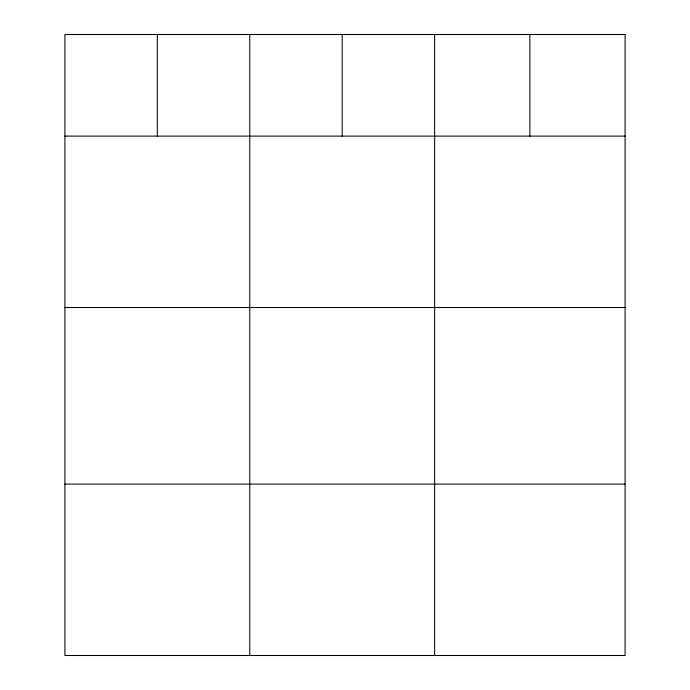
<?xml version="1.0" encoding="UTF-8"?>
<svg xmlns="http://www.w3.org/2000/svg" width="690" height="690" viewBox="0 0 690 690"><rect width="100%" height="100%" fill="white"/><g stroke="black" fill="none" stroke-linecap="round" stroke-linejoin="round"><path stroke-width="1.03" d="M64.912 136.111L625.088 136.111M64.912 307.507L625.088 307.507M64.912 484.104L625.088 484.104M529.86 34.5L529.86 136.111M434.631 34.5L434.631 655.5M342.197 34.5L342.197 136.111M249.771 34.5L249.771 655.5M157.337 34.5L157.337 136.111M625.088 34.5L64.912 34.5L64.912 655.5L625.088 655.5L625.088 34.5"/></g></svg>
